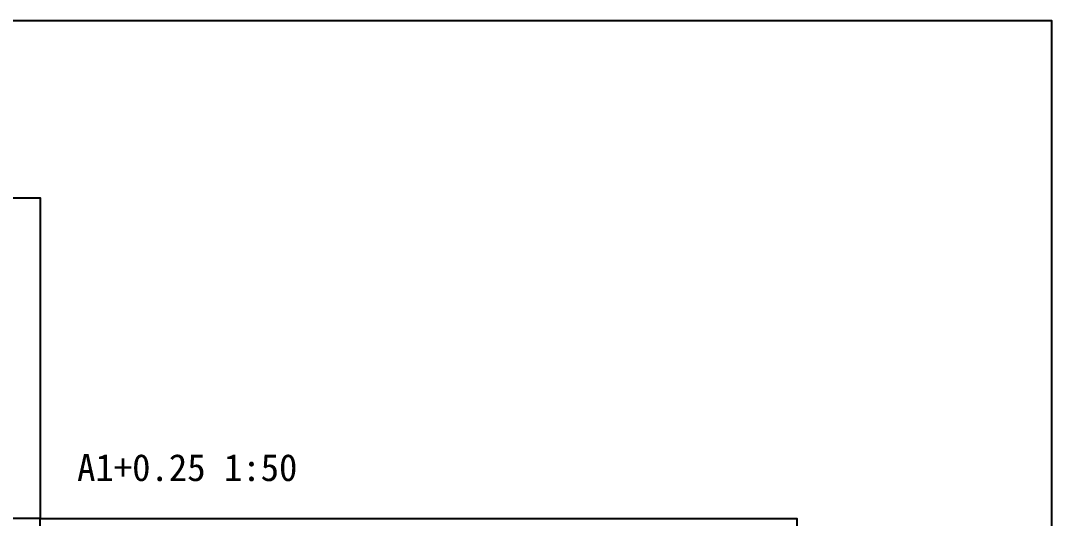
# Model space of a CAD drawing. Extents: x 27938 to 1507990, y 110129 to 923079.
# Drawn here: x 1188290 to 1245584, y 414969 to 442626 of the extents above; entities that cross this region are included whole.
import ezdxf

# ---------------------------------------------------------------- set-up
doc = ezdxf.new("R2010")
doc.units = 0
doc.header["$LTSCALE"] = 1000
doc.header["$MEASUREMENT"] = 0
doc.layers.add('text', color=7, linetype='Continuous')
doc.layers.add('图框', color=140, linetype='Continuous')
doc.layers.add('yichutu', color=7, linetype='Continuous', true_color=0xffffff, plot=False)
doc.styles.add('_TCH_LABEL', font='simhei.ttf')

# ---------------------------------------------------------------- blocks, each defined once
blk = doc.blocks.new('TK')
at = {"layer": '图框'}
blk.add_lwpolyline([(465375, 548714), (549475, 548714), (549475, 489314), (465375, 489314)], close=True, dxfattribs=at)
blk.add_lwpolyline([(465375, 548714), (549475, 548714), (549475, 489314), (465375, 489314)], close=True, dxfattribs=at)

msp = doc.modelspace()

# ---------------------------------------------------------------- linework, layer by layer
at = {"ltscale": 0.5}
msp.add_lwpolyline([(1136119.6, 442625.5), (1245584.1, 442625.5), (1245584.1, 354655), (1136119.6, 354655)], close=True, dxfattribs=at)
at = {"layer": 'text', "color": 2}
msp.add_lwpolyline([(1189384.5, 414969.4), (1158384.5, 414969.4), (1158384.5, 432777.7), (1189384.5, 432777.7)], close=True, dxfattribs=at)

# ---------------------------------------------------------------- block references
at = {"xscale": 0.5, "yscale": 0.5, "zscale": 0.5}
msp.add_blockref('TK', (956697, 140612.6), dxfattribs=at)

# ---------------------------------------------------------------- texts
at = {"layer": 'yichutu', "color": 7, "true_color": 0xffffff, "style": '_TCH_LABEL'}
msp.add_text('A1+0.25 1:50', height=1500, dxfattribs=at).set_placement((1191428.8, 417043.7))

doc.saveas('drawing.dxf')
